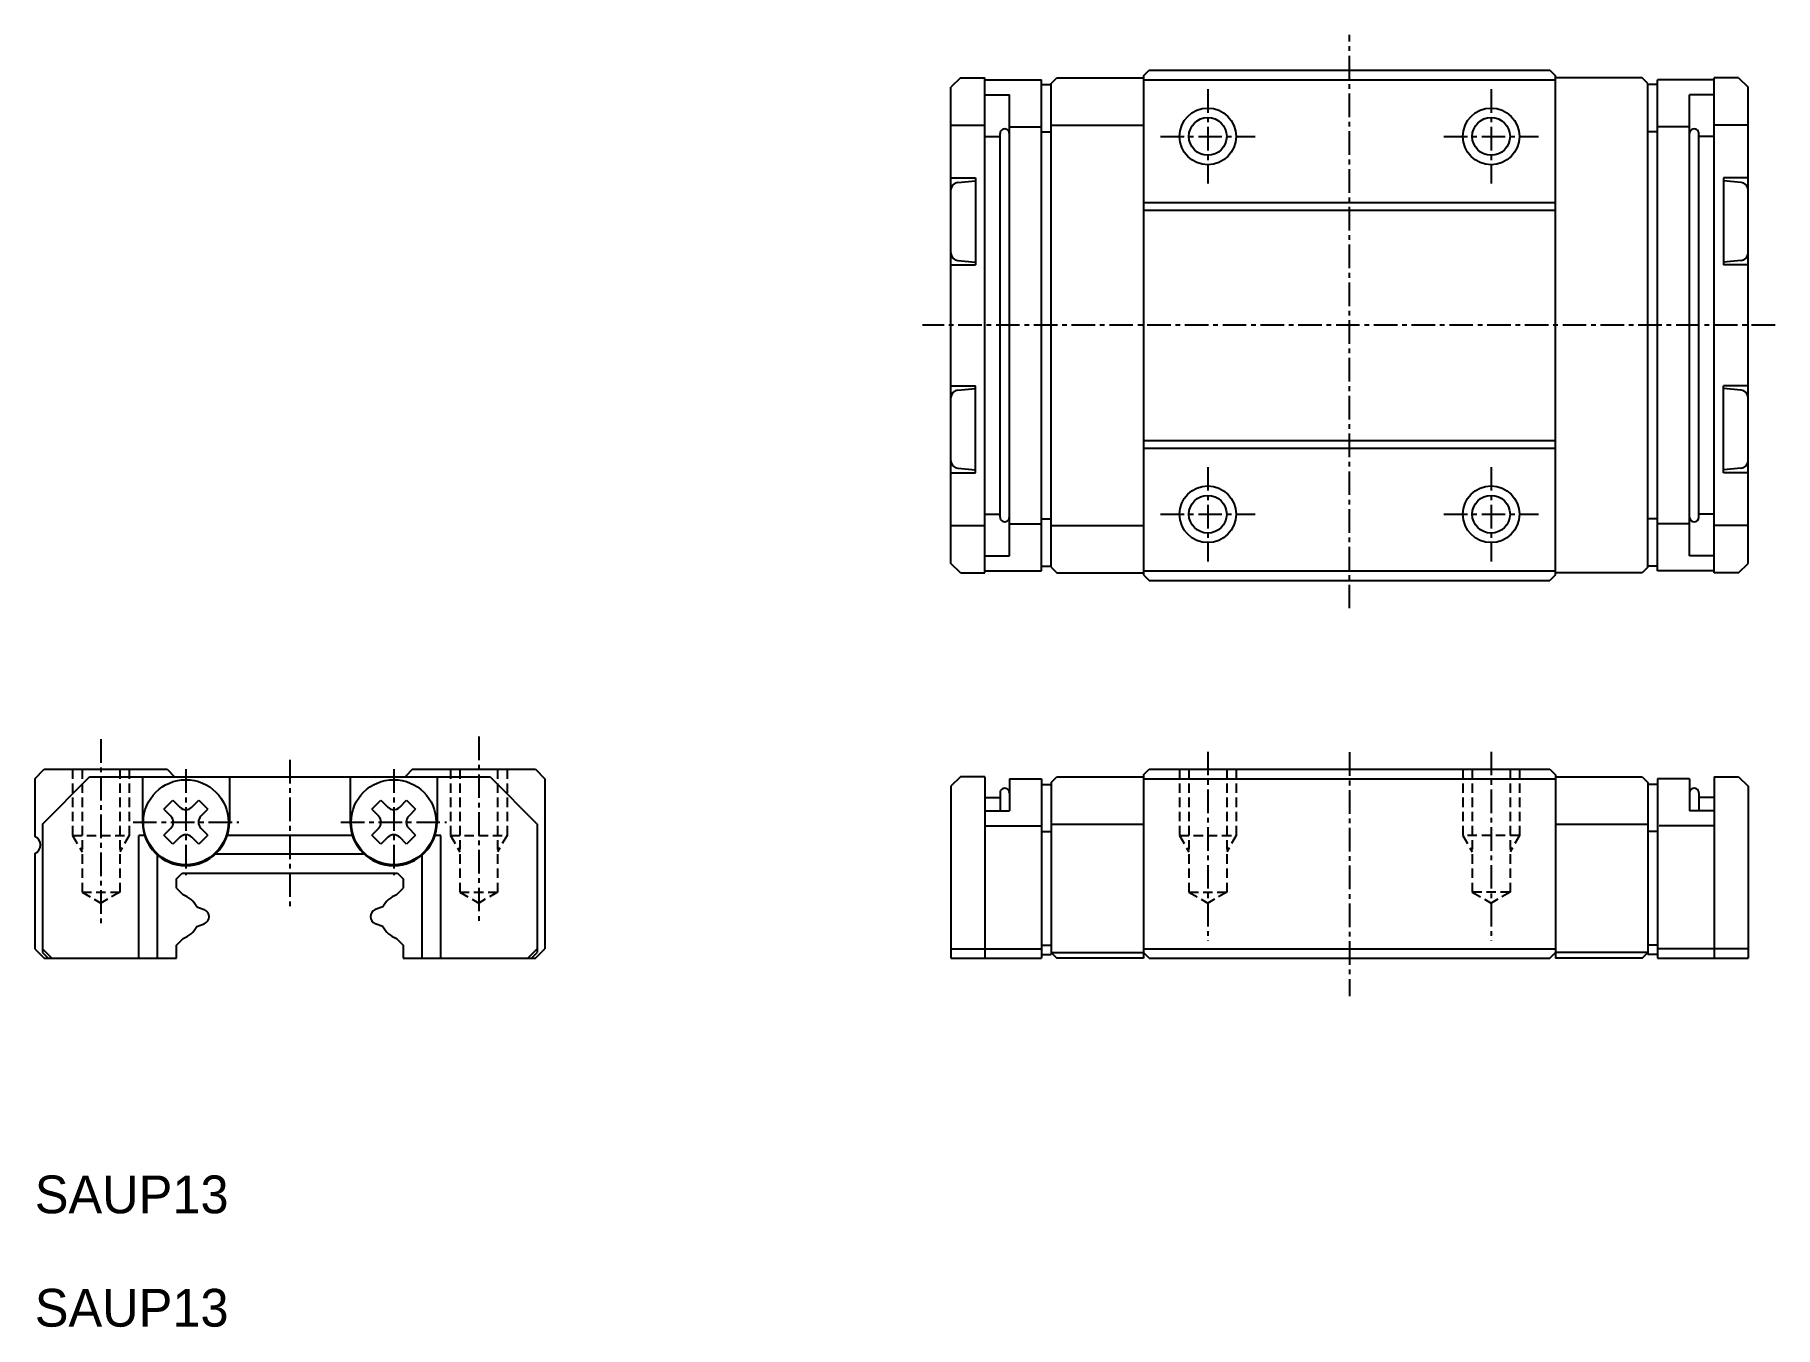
# Model space of a CAD drawing. Extents: x 10 to 102.1, y 10 to 78.4.
import ezdxf

# ---------------------------------------------------------------- set-up
doc = ezdxf.new("R2010")
doc.units = 0
doc.linetypes.add('CENTER', pattern=[2, 1.25, -0.25, 0.25, -0.25])
doc.linetypes.add('DASHED', pattern=[0.75, 0.5, -0.25])
doc.layers.get('0').update_dxf_attribs({"linetype": 'CONTINUOUS'})
doc.layers.add('CENTER', color=1, linetype='CENTER')

msp = doc.modelspace()

# ---------------------------------------------------------------- linework, layer by layer
at = {"color": 7, "linetype": 'CONTINUOUS'}
for p, q in [((68.7, 76.2), (69, 76.5)), ((68.99999, 76.5), (90.2, 76.5)), ((90.2, 76.49999), (90.5, 76.2)), ((58.5, 50.399994), (58.5, 75.6)), ((59.00001, 76.1), (58.50001, 75.6)), ((59, 76.1), (60.30001, 76.1)), ((60.30001, 49.900002), (60.30001, 76.1)), ((60.30001, 76), (63.30001, 76)), ((63.30001, 50), (63.30001, 76)), ((63.30001, 75.75), (63.80001, 75.75)), ((63.80001, 75.8), (64.10001, 76.1)), ((63.80001, 50.199997), (63.80001, 75.8)), ((64.10001, 76.1), (68.7, 76.1)), ((68.7, 76.2), (68.7, 49.800003)), ((68.7, 76), (90.49999, 76)), ((90.5, 49.800003), (90.5, 76.2)), ((95.09999, 76.1), (90.5, 76.1)), ((95.4, 75.79999), (95.1, 76.09999)), ((95.4, 50.199997), (95.4, 75.8)), ((95.9, 75.75), (95.4, 75.75)), ((95.9, 50), (95.9, 76)), ((98.9, 76), (95.9, 76)), ((100.19999, 76.1), (98.89999, 76.1)), ((98.9, 49.900002), (98.9, 76.1)), ((100.19999, 76.1), (100.69999, 75.6)), ((100.69999, 50.399994), (100.69999, 75.6)), ((60.30001, 75.2), (61.60001, 75.2)), ((61.60001, 50.800003), (61.60001, 75.2)), ((97.59999, 50.800003), (97.59999, 75.2)), ((98.9, 75.2), (97.59999, 75.2)), ((58.50001, 73.6), (60.30001, 73.6)), ((60.30001, 73), (61.10001, 73)), ((61.10001, 52.849998), (61.10001, 73.15)), ((61.60001, 73.5), (63.30001, 73.5)), ((63.30001, 73.25), (63.80001, 73.25)), ((63.8, 73.6), (68.7, 73.6)), ((95.9, 73.25), (95.4, 73.25)), ((97.59999, 73.5), (95.9, 73.5)), ((98.09999, 52.849998), (98.09999, 73.15)), ((98.9, 73), (98.09999, 73)), ((100.69999, 73.6), (98.9, 73.6)), ((58.49998, 70.8), (59.8, 70.8)), ((58.86512, 70.56824), (59.79998, 70.65003)), ((59.80001, 70.8), (59.80001, 66.200005)), ((99.39999, 70.8), (99.39999, 66.200005)), ((100.70002, 70.8), (99.4, 70.8)), ((100.33488, 70.56824), (99.40002, 70.65003)), ((68.7, 69.5), (90.49999, 69.5)), ((68.7, 69.1), (90.49999, 69.1)), ((58.86511, 66.431805), (59.79997, 66.350015)), ((100.33489, 66.431806), (99.40003, 66.350017)), ((58.49998, 66.200005), (59.79998, 66.200005)), ((100.70002, 66.200005), (99.40002, 66.200005)), ((58.49998, 59.799995), (59.79998, 59.799995)), ((58.86512, 59.568199), (59.79998, 59.649988)), ((59.80001, 55.200005), (59.80001, 59.799995)), ((99.39999, 55.200005), (99.39999, 59.799995)), ((100.70002, 59.799995), (99.40002, 59.799995)), ((100.33489, 59.568197), (99.40003, 59.649987)), ((68.7, 56.899994), (90.49999, 56.899994)), ((68.7, 56.5), (90.49999, 56.5)), ((58.86513, 55.431761), (59.79999, 55.349972)), ((100.33487, 55.431763), (99.40002, 55.349973)), ((58.49998, 55.200005), (59.8, 55.200005)), ((100.70002, 55.200005), (99.4, 55.200005)), ((60.30001, 53), (61.10001, 53)), ((63.30001, 52.75), (63.80001, 52.75)), ((95.9, 52.75), (95.4, 52.75)), ((98.9, 53), (98.09999, 53)), ((58.50001, 52.400002), (60.30001, 52.400002)), ((61.60001, 52.5), (63.30001, 52.5)), ((63.8, 52.399994), (68.7, 52.399994)), ((97.59999, 52.5), (95.9, 52.5)), ((100.69999, 52.400002), (98.9, 52.400002)), ((60.30001, 50.800003), (61.60001, 50.800003)), ((98.9, 50.800003), (97.59999, 50.800003)), ((59.00001, 49.899997), (58.50001, 50.399995)), ((59, 49.899994), (60.30001, 49.899994)), ((60.30001, 50), (63.30001, 50)), ((63.30001, 50.25), (63.80001, 50.25)), ((63.8, 50.200002), (64.1, 49.900002)), ((64.1, 49.900002), (68.7, 49.900002)), ((68.7, 50), (90.49999, 50)), ((68.7, 49.800003), (68.99999, 49.500003)), ((90.5, 49.799997), (90.2, 49.499998)), ((95.1, 49.900002), (90.5, 49.900002)), ((95.4, 50.200001), (95.1, 49.900004)), ((95.9, 50.25), (95.4, 50.25)), ((98.9, 50), (95.9, 50)), ((100.19999, 49.899994), (98.89999, 49.899994)), ((100.19999, 49.899996), (100.69999, 50.399994)), ((68.99999, 49.5), (90.2, 49.5)), ((10, 39), (10.5, 39.5)), ((10, 39), (10, 35.9583)), ((10.4, 36.6), (12.9, 39.1)), ((10.5, 39.5), (17, 39.5)), ((12.9, 39.1), (34.1, 39.1)), ((15.7, 39.05), (15.7, 36.7)), ((17, 39.5), (17.4, 39.1)), ((20.3, 39.05), (20.3, 36.7)), ((26.7, 39.05), (26.7, 36.7)), ((30, 39.5), (29.6, 39.1)), ((30, 39.5), (36.5, 39.5)), ((31.3, 39.05), (31.3, 36.7)), ((34.1, 39.1), (36.6, 36.6)), ((36.5, 39.5), (37, 39)), ((37, 39), (37, 30)), ((59.00001, 39.099999), (58.50001, 38.599999)), ((60.30001, 39.099998), (59.00001, 39.099998)), ((60.30001, 39.099998), (60.30001, 29.5)), ((61.60001, 39), (61.60001, 37.300003)), ((61.60001, 39), (63.30001, 39)), ((63.30001, 39), (63.30001, 29.5)), ((63.30001, 38.699997), (63.80001, 38.699997)), ((63.8, 38.799995), (63.8, 29.699997)), ((63.80001, 38.799994), (64.1, 39.099994)), ((64.10001, 39.099998), (68.7, 39.099998)), ((68.7, 39.200003), (68.99999, 39.500003)), ((68.7, 39.200005), (68.7, 29.5)), ((68.7, 39), (90.49999, 39)), ((68.99999, 39.5), (90.2, 39.5)), ((90.2, 39.499997), (90.5, 39.199998)), ((90.49999, 39.200005), (90.49999, 29.5)), ((90.49999, 39.100006), (95.09999, 39.100006)), ((95.09999, 39.100003), (95.4, 38.8)), ((95.4, 38.799995), (95.4, 29.699997)), ((95.9, 38.699997), (95.4, 38.699997)), ((95.9, 39), (95.9, 29.5)), ((97.59999, 39), (95.9, 39)), ((97.59999, 39), (97.59999, 37.300003)), ((98.89999, 39.099998), (98.89999, 29.5)), ((98.89999, 39.099998), (100.19999, 39.099998)), ((100.19999, 39.1), (100.69999, 38.6)), ((16.837, 37.3853), (17.3145, 37.8628)), ((17.3145, 37.8628), (17.682, 37.4956)), ((18.318, 37.4956), (18.6855, 37.8628)), ((18.6855, 37.8628), (19.163, 37.3853)), ((27.837, 37.3853), (28.3145, 37.8628)), ((28.3145, 37.8628), (28.682, 37.4956)), ((29.318, 37.4956), (29.6855, 37.8628)), ((29.6855, 37.8628), (30.163, 37.3853)), ((58.5, 38.600006), (58.5, 29.500015)), ((60.30001, 38), (61.10001, 38)), ((61.10001, 38.25), (61.10001, 37.300003)), ((98.09999, 38.25), (98.09999, 37.300003)), ((98.9, 38), (98.09999, 38)), ((100.69999, 38.600006), (100.69999, 29.500015)), ((16.837, 37.3853), (17.2045, 37.0182)), ((18.7955, 37.0182), (19.163, 37.3853)), ((27.837, 37.3853), (28.2045, 37.0182)), ((29.7955, 37.0182), (30.163, 37.3853)), ((60.30001, 37.300003), (61.60001, 37.300003)), ((98.9, 37.300003), (97.59999, 37.300003)), ((10.4, 36.6), (10.4, 29.8)), ((15.5, 29.5), (15.5, 36)), ((15.809, 36), (15.5, 36)), ((17.2045, 36.3818), (16.837, 36.0146)), ((17.3145, 35.5372), (16.837, 36.0147)), ((19.163, 36.0146), (18.6855, 35.5372)), ((19.163, 36.0146), (18.7955, 36.3818)), ((26.809, 36), (20.191, 36)), ((28.2045, 36.3818), (27.837, 36.0146)), ((28.3145, 35.5372), (27.837, 36.0146)), ((30.163, 36.0146), (29.6855, 35.5372)), ((30.163, 36.0146), (29.7955, 36.3818)), ((31.5, 36), (31.191, 36)), ((31.5, 29.5), (31.5, 36)), ((36.6, 36.6), (36.6, 29.8)), ((60.30001, 36.5), (63.30001, 36.5)), ((63.30001, 36.199997), (63.80001, 36.199997)), ((63.8, 36.600006), (68.7, 36.600006)), ((90.49999, 36.600006), (95.4, 36.600006)), ((95.9, 36.199997), (95.4, 36.199997)), ((98.9, 36.5), (95.99999, 36.5)), ((10, 35.0417), (10, 30)), ((17.682, 35.9044), (17.3145, 35.5372)), ((18.6855, 35.5372), (18.318, 35.9044)), ((28.682, 35.9043), (28.3145, 35.5372)), ((29.6855, 35.5372), (29.318, 35.9044)), ((16.5, 29.5), (16.5, 34.9564)), ((27.451, 35), (19.549, 35)), ((30.5, 29.5), (30.5, 34.9564)), ((17.5, 33.7), (17.8, 34)), ((17.5, 33.2037), (17.5, 33.7)), ((17.5, 33.2037), (17.85, 32.8537)), ((17.8, 34), (29.2, 34)), ((29.15, 32.8537), (29.5, 33.2037)), ((29.2, 34), (29.5, 33.7)), ((29.5, 33.7), (29.5, 33.2037)), ((18.5755, 32.2261), (18.9735, 32.0734)), ((28.4245, 32.2261), (28.0265, 32.0734)), ((17.5, 30.1963), (17.85, 30.5463)), ((18.5755, 31.1739), (18.9735, 31.3266)), ((28.4245, 31.1739), (28.0265, 31.3266)), ((29.15, 30.5463), (29.5, 30.1963)), ((10, 30), (10.5, 29.5)), ((10.4, 30), (10.9, 29.5)), ((10.4, 29.8), (10.7, 29.5)), ((10.5, 29.5), (17.5, 29.5)), ((17.5, 29.5), (17.5, 30.1963)), ((29.5, 30.1963), (29.5, 29.5)), ((29.5, 29.5), (36.5, 29.5)), ((36.6, 30), (36.1, 29.5)), ((36.3, 29.5), (36.6, 29.8)), ((36.5, 29.5), (37, 30)), ((58.5, 29.5), (63.30001, 29.5)), ((58.50001, 30.000015), (60.30001, 30.000015)), ((60.30001, 30), (63.30001, 30)), ((63.30001, 30.199997), (63.80001, 30.199997)), ((63.30001, 29.699997), (63.80001, 29.699997)), ((63.8, 29.800003), (64.1, 29.499998)), ((63.80001, 29.800003), (68.7, 29.800003)), ((68.7, 29.5), (64.1, 29.5)), ((68.7, 30), (90.49999, 30)), ((69, 29.500004), (68.7, 29.800004)), ((68.99999, 29.5), (90.2, 29.5)), ((90.2, 29.499997), (90.5, 29.799997)), ((95.4, 29.800003), (90.5, 29.800003)), ((95.1, 29.5), (90.5, 29.5)), ((95.09999, 29.499994), (95.4, 29.799997)), ((95.9, 30.199997), (95.4, 30.199997)), ((95.9, 29.699997), (95.4, 29.699997)), ((98.9, 30), (95.9, 30)), ((95.9, 29.5), (100.69999, 29.5)), ((100.69999, 30.000015), (98.89999, 30.000015))]:
    msp.add_line(p, q, dxfattribs=at)
at = {"color": 1, "linetype": 'CENTER'}
for p, q in [((72.09999, 75.5), (72.09999, 70.5)), ((87.09999, 75.5), (87.09999, 70.5)), ((69.59999, 73), (74.59999, 73)), ((84.59999, 73), (89.59999, 73)), ((72.09999, 55.5), (72.09999, 50.5)), ((87.09999, 55.5), (87.09999, 50.5)), ((69.59999, 53), (74.59999, 53)), ((84.59999, 53), (89.59999, 53))]:
    msp.add_line(p, q, dxfattribs=at)
at = {"color": 3, "linetype": 'DASHED'}
for p, q in [((12, 39.5), (12, 36)), ((12.5, 39.5), (12.5, 33)), ((14.5, 39.5), (14.5, 33)), ((15, 39.5), (15, 36)), ((32, 39.5), (32, 36)), ((32.5, 39.5), (32.5, 33)), ((34.5, 39.5), (34.5, 33)), ((35, 39.5), (35, 36)), ((70.599995, 39.5), (70.599995, 36)), ((71.099995, 39.5), (71.099995, 33)), ((73.099995, 39.5), (73.099995, 33)), ((73.599995, 39.5), (73.599995, 36)), ((85.599995, 39.5), (85.599995, 36)), ((86.099995, 39.5), (86.099995, 33)), ((88.099995, 39.5), (88.099995, 33)), ((88.599995, 39.5), (88.599995, 36)), ((12, 36), (15, 36)), ((12, 36), (12.5, 35.133975)), ((15, 36), (14.5, 35.133975)), ((32, 36), (35, 36)), ((32, 36), (32.5, 35.133975)), ((35, 36), (34.5, 35.133975)), ((70.599995, 36), (73.599995, 36)), ((70.599995, 36), (71.099995, 35.133975)), ((73.599995, 36), (73.099995, 35.133975)), ((85.599995, 36), (86.099995, 35.133975)), ((88.599995, 36), (85.599995, 36)), ((88.599995, 36), (88.099995, 35.133975)), ((12.5, 33), (13.5, 32.42265)), ((12.5, 33), (14.5, 33)), ((14.5, 33), (13.5, 32.42265)), ((32.5, 33), (33.5, 32.42265)), ((32.5, 33), (34.5, 33)), ((34.5, 33), (33.5, 32.42265)), ((71.099995, 33), (72.099995, 32.42265)), ((71.099995, 33), (73.099995, 33)), ((73.099995, 33), (72.099995, 32.42265)), ((86.099995, 33), (87.099995, 32.42265)), ((88.099995, 33), (86.099995, 33)), ((88.099995, 33), (87.099995, 32.42265))]:
    msp.add_line(p, q, dxfattribs=at)
at = {"color": 3, "linetype": 'CONTINUOUS'}
for centre in [(72.09999, 73), (87.09999, 73), (72.09999, 53), (87.09999, 53)]:
    msp.add_circle(centre, 1.5, dxfattribs=at)
at = {"color": 7, "linetype": 'CONTINUOUS'}
for centre, radius in [((72.099995, 73), 1), ((87.099995, 73), 1), ((72.099995, 53), 1), ((87.099995, 53), 1), ((18, 36.7), 2.25), ((29, 36.7), 2.25)]:
    msp.add_circle(centre, radius, dxfattribs=at)
for centre, radius, start, end in [((61.35001, 73.15), 0.25, 0, 180.00002), ((97.84999, 73.15), 0.25, 359.99998, 180.00002), ((58.89999, 70.16973), 0.4, 95.000008, 180.00002), ((100.30001, 70.16973), 0.4, 359.99998, 85.00001), ((58.89999, 66.830269), 0.4, 179.99996, 265.00003), ((100.30001, 66.830269), 0.4, 274.99999, 0.00004), ((58.89999, 59.169731), 0.4, 95.000008, 180.00002), ((100.30001, 59.169731), 0.4, 359.99998, 85.00001), ((58.89999, 55.830269), 0.4, 179.99996, 265.00003), ((100.30001, 55.830269), 0.4, 274.99999, 0.00004), ((61.35001, 52.849998), 0.25, 179.99996, 359.99998), ((97.84999, 52.849998), 0.25, 180.00004, 0.00004), ((61.35001, 38.25), 0.25, 0, 180.00002), ((97.84999, 38.25), 0.25, 359.99998, 180.00002), ((16.886, 36.7), 0.45, 315, 45), ((18, 37.8138), 0.45, 225, 315), ((19.114, 36.7), 0.45, 135, 225), ((27.886, 36.7), 0.45, 315, 45), ((29, 37.8138), 0.45, 225, 315), ((30.114, 36.7), 0.45, 135, 225), ((9.8, 35.5), 0.5, 293.578, 66.4221), ((18, 36.7), 2.3, 180, 0), ((18, 35.5862), 0.45, 45, 135), ((29, 36.7), 2.3, 180, 0), ((29, 35.5862), 0.45, 45, 135), ((17.399, 31.5992), 1.333, 28.051, 70.2354), ((29.601, 31.5992), 1.333, 109.765, 151.949), ((18.83, 31.7), 0.4, 0, 69), ((18.83, 31.7), 0.4, 291, 0), ((28.17, 31.7), 0.4, 111, 180), ((28.17, 31.7), 0.4, 180, 249), ((17.399, 31.8007), 1.333, 289.765, 331.949), ((29.601, 31.8007), 1.333, 208.051, 250.235)]:
    msp.add_arc(centre, radius, start, end, dxfattribs=at)
at = {"layer": 'CENTER', "color": 1, "linetype": 'CENTER'}
for p, q in [((79.599995, 48.021206), (79.599995, 78.376953)), ((102.138222, 63), (56.995421, 63)), ((13.5, 41.1), (13.5, 31.316897)), ((33.5, 41.233), (33.5, 31.452144)), ((23.5, 40), (23.5, 32)), ((72.099995, 40.433), (72.099995, 30.42265)), ((79.599995, 40.4), (79.599995, 27.5)), ((87.099995, 40.433), (87.099995, 30.42265)), ((18, 39.5), (18, 33.9)), ((29, 39.5), (29, 33.9)), ((15.2, 36.7), (20.8, 36.7)), ((26.2, 36.7), (31.8, 36.7))]:
    msp.add_line(p, q, dxfattribs=at)

# ---------------------------------------------------------------- texts
at = {"color": 7, "linetype": 'CONTINUOUS'}
for p in [(10, 16), (10, 10)]:
    msp.add_text('SAUP13', height=2, dxfattribs=at).set_placement(p)

doc.saveas('drawing.dxf')
